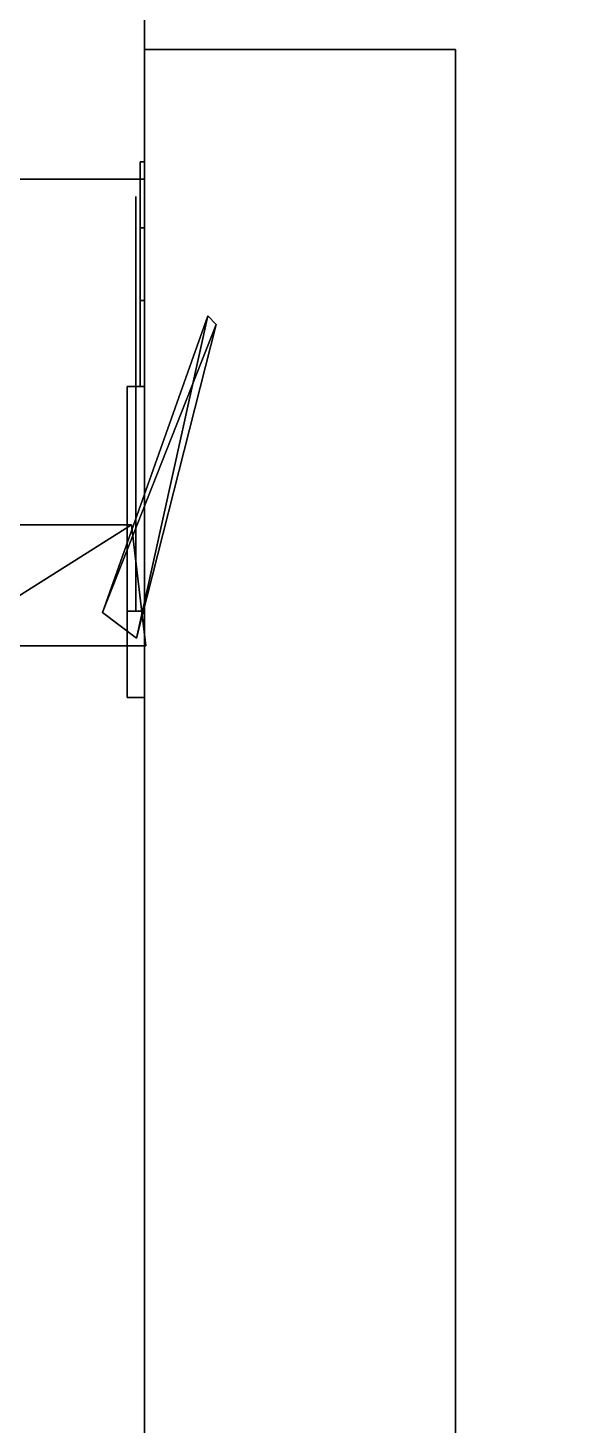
# Model space of a CAD drawing. Extents: x 0 to 2775, y -2341 to 0.
# Drawn here: x 711.3 to 742.4, y -928.4 to -847.6 of the extents above; entities that cross this region are included whole.
import ezdxf

# ---------------------------------------------------------------- set-up
doc = ezdxf.new("R2010")
doc.units = 0
for name, color, linetype in [('LAYER0', 7, 'CONTINUOUS'), ('LAYER100', 28, 'CONTINUOUS'), ('LAYER102', 253, 'CONTINUOUS'), ('LAYER14', 7, 'CONTINUOUS'), ('LAYER17', 7, 'CONTINUOUS'), ('LAYER378', 7, 'CONTINUOUS'), ('LAYER50', 7, 'CONTINUOUS'), ('LAYER87', 253, 'CONTINUOUS'), ('LAYER88', 28, 'CONTINUOUS'), ('LAYER90', 253, 'CONTINUOUS'), ('LAYER91', 28, 'CONTINUOUS'), ('LAYER93', 253, 'CONTINUOUS'), ('LAYER94', 28, 'CONTINUOUS'), ('LAYER96', 253, 'CONTINUOUS'), ('LAYER97', 28, 'CONTINUOUS'), ('LAYER99', 253, 'CONTINUOUS')]:
    doc.layers.add(name, color=color, linetype=linetype)

msp = doc.modelspace()

# ---------------------------------------------------------------- linework, layer by layer
at = {"layer": 'LAYER0', "invisible_edges": 1}
for points in [[(2775, 0), (18, -2341), (18, 0), (2775, 0)], [(18, -2341), (2775, 0), (2775, -2341), (18, -2341)], [(2775, -2341, 5), (18, 0, 5), (18, -2341, 5), (2775, -2341, 5)], [(18, 0, 5), (2775, -2341, 5), (2775, 0, 5), (18, 0, 5)]]:
    msp.add_3dface(points, dxfattribs=at)
at = {"layer": 'LAYER100'}
for points, invisible_edges in [([(717.75, -856.3254, 2357.025), (717.75, -855.3359, 2362), (717.75, -857.3359, 2362), (717.75, -857.3359, 2356.5)], 10), ([(717.75, -855.3359, 2362), (717.75, -856.3254, 2366.975), (717.75, -857.3359, 2367.5), (717.75, -857.3359, 2362)], 10), ([(717.75, -859.1436, 2352.808), (717.75, -856.3254, 2357.025), (717.75, -857.3359, 2356.5), (717.75, -860.8359, 2356.5)], 10), ([(717.75, -856.3254, 2366.975), (717.75, -859.1436, 2371.192), (717.75, -860.8359, 2367.5), (717.75, -857.3359, 2367.5)], 10), ([(717.5, -857.3359, 2367.5), (717.5, -857.3359, 2356.5), (717.5, -864.3359, 2356.5), (717.5, -864.1265, 2367.317)], 4), ([(717.75, -863.3611, 2349.99), (717.75, -859.1436, 2352.808), (717.75, -860.8359, 2356.5), (717.75, -864.3359, 2356.5)], 10), ([(717.75, -859.1436, 2371.192), (717.75, -863.3611, 2374.01), (717.75, -864.3359, 2367.5), (717.75, -860.8359, 2367.5)], 10), ([(717.75, -868.3359, 2349), (717.75, -863.3611, 2349.99), (717.75, -864.3359, 2356.5), (717.75, -868.3359, 2353)], 2), ([(717.75, -863.3611, 2374.01), (717.75, -868.3359, 2375), (717.75, -868.3359, 2371), (717.75, -864.3359, 2367.5)], 8), ([(717.5, -864.1265, 2367.317), (717.5, -864.3359, 2356.5), (717.5, -868.3359, 2353), (717.5, -868.3359, 2371)], 5), ([(717, -886.3359, 2341), (717, -881.3359, 2353), (717, -868.3359, 2353), (717, -868.3359, 2341)], 1), ([(717, -886.3359, 2383), (717, -881.3359, 2371), (717, -868.3359, 2371), (717, -868.3359, 2383)], 1), ([(717.5, -868.3359, 2371), (717.5, -868.3359, 2353), (717.5, -881.3359, 2353), (717.5, -881.3359, 2371)], 1), ([(717, -886.3359, 2383), (717, -886.3359, 2341), (717, -881.3359, 2353), (717, -881.3359, 2371)], 10)]:
    msp.add_3dface(points, dxfattribs=dict(at, invisible_edges=invisible_edges))
for points in [[(717, -886.3359, 2341), (717, -868.3359, 2341), (717, -868.3359, 2341), (717, -886.3359, 2341)], [(717, -886.3359, 2383), (717, -868.3359, 2383), (717, -868.3359, 2383), (717, -886.3359, 2383)], [(717, -881.3359, 2353), (718, -881.3359, 2353), (718, -868.3359, 2353), (717, -868.3359, 2353)], [(717, -868.3359, 2353), (718, -868.3359, 2353), (718, -868.3359, 2341), (717, -868.3359, 2341)], [(717, -868.3359, 2341), (718, -868.3359, 2341), (718, -886.3359, 2341), (717, -886.3359, 2341)], [(717, -881.3359, 2371), (718, -881.3359, 2371), (718, -868.3359, 2371), (717, -868.3359, 2371)], [(717, -868.3359, 2371), (718, -868.3359, 2371), (718, -868.3359, 2383), (717, -868.3359, 2383)], [(717, -868.3359, 2383), (718, -868.3359, 2383), (718, -886.3359, 2383), (717, -886.3359, 2383)], [(718, -868.3359, 2353), (718, -868.3359, 2341), (718, -868.3359, 2353)], [(718, -868.3359, 2371), (718, -868.3359, 2383), (718, -868.3359, 2371)], [(718, -886.3359, 2341), (718, -868.3359, 2341), (718, -868.3359, 2383), (718, -886.3359, 2383)], [(717, -881.3359, 2353), (718, -881.3359, 2353), (718, -881.3359, 2371), (717, -881.3359, 2371)], [(718, -881.3359, 2353), (718, -881.3359, 2371), (718, -881.3359, 2353)], [(717, -886.3359, 2383), (718, -886.3359, 2383), (717, -886.3359, 2383)], [(718, -886.3359, 2341), (718, -886.3359, 2383), (717, -886.3359, 2383), (717, -886.3359, 2341)]]:
    msp.add_3dface(points, dxfattribs=at)
at = {"layer": 'LAYER102', "invisible_edges": 1}
for points in [[(718, -1169.502, 2462), (718, -848.832, 88), (718, -1169.502, 88), (718, -1169.502, 2462)], [(718, -848.832, 88), (718, -1169.502, 2462), (718, -848.832, 2462), (718, -848.832, 88)], [(736, -1169.502, 88), (718, -848.832, 88), (736, -848.832, 88), (736, -1169.502, 88)], [(718, -848.832, 88), (736, -1169.502, 88), (718, -1169.502, 88), (718, -848.832, 88)], [(736, -848.832, 2462), (718, -848.832, 88), (718, -848.832, 2462), (736, -848.832, 2462)], [(718, -848.832, 88), (736, -848.832, 2462), (736, -848.832, 88), (718, -848.832, 88)], [(718, -1169.502, 2462), (736, -848.832, 2462), (718, -848.832, 2462), (718, -1169.502, 2462)], [(736, -848.832, 2462), (718, -1169.502, 2462), (736, -1169.502, 2462), (736, -848.832, 2462)], [(736, -848.832, 2462), (736, -1169.502, 88), (736, -848.832, 88), (736, -848.832, 2462)], [(736, -1169.502, 88), (736, -848.832, 2462), (736, -1169.502, 2462), (736, -1169.502, 88)]]:
    msp.add_3dface(points, dxfattribs=at)
at = {"layer": 'LAYER14', "invisible_edges": 1}
for points in [[(168, -856.3369, 85), (718, -1485.667, 85), (168, -1485.667, 85), (168, -856.3369, 85)], [(718, -1485.667, 85), (168, -856.3369, 85), (718, -856.3369, 85), (718, -1485.667, 85)], [(168, -856.3369, 85), (718, -856.3369, 103), (718, -856.3369, 85), (168, -856.3369, 85)], [(718, -856.3369, 103), (168, -856.3369, 85), (168, -856.3369, 103), (718, -856.3369, 103)], [(718, -856.3369, 103), (168, -1485.667, 103), (718, -1485.667, 103), (718, -856.3369, 103)], [(168, -1485.667, 103), (718, -856.3369, 103), (168, -856.3369, 103), (168, -1485.667, 103)], [(718, -856.3369, 103), (718, -1485.667, 85), (718, -856.3369, 85), (718, -856.3369, 103)], [(718, -1485.667, 85), (718, -856.3369, 103), (718, -1485.667, 103), (718, -1485.667, 85)]]:
    msp.add_3dface(points, dxfattribs=at)
at = {"layer": 'LAYER17', "invisible_edges": 1}
for points in [[(168, -1485.667, 2464), (718, -856.3369, 2464), (168, -856.3369, 2464), (168, -1485.667, 2464)], [(718, -856.3369, 2464), (168, -1485.667, 2464), (718, -1485.667, 2464), (718, -856.3369, 2464)], [(168, -856.3369, 2446), (718, -856.3369, 2464), (718, -856.3369, 2446), (168, -856.3369, 2446)], [(718, -856.3369, 2464), (168, -856.3369, 2446), (168, -856.3369, 2464), (718, -856.3369, 2464)], [(718, -1485.667, 2446), (168, -856.3369, 2446), (718, -856.3369, 2446), (718, -1485.667, 2446)], [(168, -856.3369, 2446), (718, -1485.667, 2446), (168, -1485.667, 2446), (168, -856.3369, 2446)], [(718, -1485.667, 2446), (718, -856.3369, 2464), (718, -1485.667, 2464), (718, -1485.667, 2446)], [(718, -856.3369, 2464), (718, -1485.667, 2446), (718, -856.3369, 2446), (718, -856.3369, 2464)]]:
    msp.add_3dface(points, dxfattribs=at)
at = {"layer": 'LAYER378', "invisible_edges": 1}
for points in [[(718, -91, 2465), (700, -2191, 2465), (700, -91, 2465), (718, -91, 2465)], [(700, -2191, 2465), (718, -91, 2465), (718, -2191, 2465), (700, -2191, 2465)], [(718, -2191, 2685), (700, -91, 2685), (700, -2191, 2685), (718, -2191, 2685)], [(700, -91, 2685), (718, -2191, 2685), (718, -91, 2685), (700, -91, 2685)], [(718, -91, 2465), (718, -2191, 2685), (718, -2191, 2465), (718, -91, 2465)], [(718, -2191, 2685), (718, -91, 2465), (718, -91, 2685), (718, -2191, 2685)]]:
    msp.add_3dface(points, dxfattribs=at)
at = {"layer": 'LAYER50', "invisible_edges": 1}
for points in [[(168, -856.334, 5), (718, -838.334, 5), (718, -856.334, 5), (168, -856.334, 5)], [(718, -838.334, 5), (168, -856.334, 5), (168, -838.334, 5), (718, -838.334, 5)], [(168, -838.334, 2465), (718, -856.334, 2465), (718, -838.334, 2465), (168, -838.334, 2465)], [(718, -856.334, 2465), (168, -838.334, 2465), (168, -856.334, 2465), (718, -856.334, 2465)], [(718, -856.334, 2465), (718, -838.334, 5), (718, -838.334, 2465), (718, -856.334, 2465)], [(718, -838.334, 5), (718, -856.334, 2465), (718, -856.334, 5), (718, -838.334, 5)], [(718, -856.334, 2465), (168, -856.334, 5), (718, -856.334, 5), (718, -856.334, 2465)], [(168, -856.334, 5), (718, -856.334, 2465), (168, -856.334, 2465), (168, -856.334, 5)]]:
    msp.add_3dface(points, dxfattribs=at)
at = {"layer": 'LAYER87'}
for points in [[(721.6608, -864.2458, 183), (722.1428, -864.7458, 183), (715.5601, -881.406, 183), (721.6608, -864.2458, 183)], [(715.5601, -881.406, 193), (717.5382, -882.906, 193), (721.6608, -864.2458, 193), (715.5601, -881.406, 193)], [(721.6608, -864.2458, 193), (717.5382, -882.906, 193), (722.1428, -864.7458, 193), (721.6608, -864.2458, 193)], [(715.5601, -881.406, 183), (722.1428, -864.7458, 183), (717.5382, -882.906, 183), (715.5601, -881.406, 183)], [(722.1428, -864.7458, 183), (722.1428, -864.7458, 193), (717.5382, -882.906, 183), (722.1428, -864.7458, 183)], [(717.5382, -882.906, 183), (722.1428, -864.7458, 193), (717.5382, -882.906, 193), (717.5382, -882.906, 183)], [(706.1262, -883.3359, 194), (718.0702, -883.3359, 194), (717.239, -876.3359, 194), (706.1262, -883.3359, 194)], [(706.1262, -883.3359, 194), (717.239, -876.3359, 194), (710.4067, -876.3359, 194), (706.1262, -883.3359, 194)], [(718.0702, -883.3359, 182), (706.1262, -883.3359, 182), (717.239, -876.3359, 182), (718.0702, -883.3359, 182)], [(717.239, -876.3359, 182), (706.1262, -883.3359, 182), (710.4067, -876.3359, 182), (717.239, -876.3359, 182)], [(706.1262, -883.3359, 194), (706.1262, -883.3359, 182), (718.0702, -883.3359, 182), (706.1262, -883.3359, 194)], [(706.1262, -883.3359, 194), (718.0702, -883.3359, 182), (718.0702, -883.3359, 194), (706.1262, -883.3359, 194)]]:
    msp.add_3dface(points, dxfattribs=at)
at = {"layer": 'LAYER88'}
for points, invisible_edges in [([(717.75, -856.3254, 183.0251), (717.75, -855.3359, 188), (717.75, -857.3359, 188), (717.75, -857.3359, 182.5)], 10), ([(717.75, -855.3359, 188), (717.75, -856.3254, 192.9749), (717.75, -857.3359, 193.5), (717.75, -857.3359, 188)], 10), ([(717.75, -859.1436, 178.8076), (717.75, -856.3254, 183.0251), (717.75, -857.3359, 182.5), (717.75, -860.8359, 182.5)], 10), ([(717.75, -856.3254, 192.9749), (717.75, -859.1436, 197.1924), (717.75, -860.8359, 193.5), (717.75, -857.3359, 193.5)], 10), ([(717.5, -857.3359, 193.5), (717.5, -857.3359, 182.5), (717.5, -864.3359, 182.5), (717.5, -864.1265, 193.3167)], 4), ([(717.75, -863.3611, 175.9896), (717.75, -859.1436, 178.8076), (717.75, -860.8359, 182.5), (717.75, -864.3359, 182.5)], 10), ([(717.75, -859.1436, 197.1924), (717.75, -863.3611, 200.0104), (717.75, -864.3359, 193.5), (717.75, -860.8359, 193.5)], 10), ([(717.75, -868.3359, 175), (717.75, -863.3611, 175.9896), (717.75, -864.3359, 182.5), (717.75, -868.3359, 179)], 2), ([(717.75, -863.3611, 200.0104), (717.75, -868.3359, 201), (717.75, -868.3359, 197), (717.75, -864.3359, 193.5)], 8), ([(717.5, -864.1265, 193.3167), (717.5, -864.3359, 182.5), (717.5, -868.3359, 179), (717.5, -868.3359, 197)], 5), ([(717, -886.3359, 167), (717, -881.3359, 179), (717, -868.3359, 179), (717, -868.3359, 167)], 1), ([(717, -886.3359, 209), (717, -881.3359, 197), (717, -868.3359, 197), (717, -868.3359, 209)], 1), ([(717.5, -868.3359, 197), (717.5, -868.3359, 179), (717.5, -881.3359, 179), (717.5, -881.3359, 197)], 1), ([(717, -886.3359, 209), (717, -886.3359, 167), (717, -881.3359, 179), (717, -881.3359, 197)], 10)]:
    msp.add_3dface(points, dxfattribs=dict(at, invisible_edges=invisible_edges))
for points in [[(717, -886.3359, 167), (717, -868.3359, 167), (717, -868.3359, 167), (717, -886.3359, 167)], [(717, -886.3359, 209), (717, -868.3359, 209), (717, -868.3359, 209), (717, -886.3359, 209)], [(717, -881.3359, 179), (718, -881.3359, 179), (718, -868.3359, 179), (717, -868.3359, 179)], [(717, -868.3359, 179), (718, -868.3359, 179), (718, -868.3359, 167), (717, -868.3359, 167)], [(717, -868.3359, 167), (718, -868.3359, 167), (718, -886.3359, 167), (717, -886.3359, 167)], [(717, -881.3359, 197), (718, -881.3359, 197), (718, -868.3359, 197), (717, -868.3359, 197)], [(717, -868.3359, 197), (718, -868.3359, 197), (718, -868.3359, 209), (717, -868.3359, 209)], [(717, -868.3359, 209), (718, -868.3359, 209), (718, -886.3359, 209), (717, -886.3359, 209)], [(718, -868.3359, 179), (718, -868.3359, 167), (718, -868.3359, 179)], [(718, -868.3359, 197), (718, -868.3359, 209), (718, -868.3359, 197)], [(718, -886.3359, 167), (718, -868.3359, 167), (718, -868.3359, 209), (718, -886.3359, 209)], [(717, -881.3359, 179), (718, -881.3359, 179), (718, -881.3359, 197), (717, -881.3359, 197)], [(718, -881.3359, 179), (718, -881.3359, 197), (718, -881.3359, 179)], [(717, -886.3359, 209), (718, -886.3359, 209), (717, -886.3359, 209)], [(718, -886.3359, 167), (718, -886.3359, 209), (717, -886.3359, 209), (717, -886.3359, 167)]]:
    msp.add_3dface(points, dxfattribs=at)
at = {"layer": 'LAYER90'}
for points in [[(721.6608, -864.2458, 726.5), (722.1428, -864.7458, 726.5), (715.5601, -881.406, 726.5), (721.6608, -864.2458, 726.5)], [(715.5601, -881.406, 736.5), (717.5382, -882.906, 736.5), (721.6608, -864.2458, 736.5), (715.5601, -881.406, 736.5)], [(721.6608, -864.2458, 736.5), (717.5382, -882.906, 736.5), (722.1428, -864.7458, 736.5), (721.6608, -864.2458, 736.5)], [(715.5601, -881.406, 726.5), (722.1428, -864.7458, 726.5), (717.5382, -882.906, 726.5), (715.5601, -881.406, 726.5)], [(722.1428, -864.7458, 726.5), (722.1428, -864.7458, 736.5), (717.5382, -882.906, 726.5), (722.1428, -864.7458, 726.5)], [(717.5382, -882.906, 726.5), (722.1428, -864.7458, 736.5), (717.5382, -882.906, 736.5), (717.5382, -882.906, 726.5)], [(706.1262, -883.3359, 737.5), (718.0702, -883.3359, 737.5), (717.239, -876.3359, 737.5), (706.1262, -883.3359, 737.5)], [(706.1262, -883.3359, 737.5), (717.239, -876.3359, 737.5), (710.4067, -876.3359, 737.5), (706.1262, -883.3359, 737.5)], [(718.0702, -883.3359, 725.5), (706.1262, -883.3359, 725.5), (717.239, -876.3359, 725.5), (718.0702, -883.3359, 725.5)], [(717.239, -876.3359, 725.5), (706.1262, -883.3359, 725.5), (710.4067, -876.3359, 725.5), (717.239, -876.3359, 725.5)], [(706.1262, -883.3359, 737.5), (706.1262, -883.3359, 725.5), (718.0702, -883.3359, 725.5), (706.1262, -883.3359, 737.5)], [(706.1262, -883.3359, 737.5), (718.0702, -883.3359, 725.5), (718.0702, -883.3359, 737.5), (706.1262, -883.3359, 737.5)]]:
    msp.add_3dface(points, dxfattribs=at)
at = {"layer": 'LAYER91'}
for points, invisible_edges in [([(717.75, -856.3254, 726.5251), (717.75, -855.3359, 731.5), (717.75, -857.3359, 731.5), (717.75, -857.3359, 726)], 10), ([(717.75, -855.3359, 731.5), (717.75, -856.3254, 736.4749), (717.75, -857.3359, 737), (717.75, -857.3359, 731.5)], 10), ([(717.75, -859.1436, 722.3076), (717.75, -856.3254, 726.5251), (717.75, -857.3359, 726), (717.75, -860.8359, 726)], 10), ([(717.75, -856.3254, 736.4749), (717.75, -859.1436, 740.6924), (717.75, -860.8359, 737), (717.75, -857.3359, 737)], 10), ([(717.5, -857.3359, 737), (717.5, -857.3359, 726), (717.5, -864.3359, 726), (717.5, -864.1265, 736.8167)], 4), ([(717.75, -863.3611, 719.4896), (717.75, -859.1436, 722.3076), (717.75, -860.8359, 726), (717.75, -864.3359, 726)], 10), ([(717.75, -859.1436, 740.6924), (717.75, -863.3611, 743.5104), (717.75, -864.3359, 737), (717.75, -860.8359, 737)], 10), ([(717.75, -868.3359, 718.5), (717.75, -863.3611, 719.4896), (717.75, -864.3359, 726), (717.75, -868.3359, 722.5)], 2), ([(717.75, -863.3611, 743.5104), (717.75, -868.3359, 744.5), (717.75, -868.3359, 740.5), (717.75, -864.3359, 737)], 8), ([(717.5, -864.1265, 736.8167), (717.5, -864.3359, 726), (717.5, -868.3359, 722.5), (717.5, -868.3359, 740.5)], 5), ([(717, -886.3359, 710.5), (717, -881.3359, 722.5), (717, -868.3359, 722.5), (717, -868.3359, 710.5)], 1), ([(717, -886.3359, 752.5), (717, -881.3359, 740.5), (717, -868.3359, 740.5), (717, -868.3359, 752.5)], 1), ([(717.5, -868.3359, 740.5), (717.5, -868.3359, 722.5), (717.5, -881.3359, 722.5), (717.5, -881.3359, 740.5)], 1), ([(717, -886.3359, 752.5), (717, -886.3359, 710.5), (717, -881.3359, 722.5), (717, -881.3359, 740.5)], 10)]:
    msp.add_3dface(points, dxfattribs=dict(at, invisible_edges=invisible_edges))
for points in [[(717, -886.3359, 710.5), (717, -868.3359, 710.5), (717, -868.3359, 710.5), (717, -886.3359, 710.5)], [(717, -886.3359, 752.5), (717, -868.3359, 752.5), (717, -868.3359, 752.5), (717, -886.3359, 752.5)], [(717, -881.3359, 722.5), (718, -881.3359, 722.5), (718, -868.3359, 722.5), (717, -868.3359, 722.5)], [(717, -868.3359, 722.5), (718, -868.3359, 722.5), (718, -868.3359, 710.5), (717, -868.3359, 710.5)], [(717, -868.3359, 710.5), (718, -868.3359, 710.5), (718, -886.3359, 710.5), (717, -886.3359, 710.5)], [(717, -881.3359, 740.5), (718, -881.3359, 740.5), (718, -868.3359, 740.5), (717, -868.3359, 740.5)], [(717, -868.3359, 740.5), (718, -868.3359, 740.5), (718, -868.3359, 752.5), (717, -868.3359, 752.5)], [(717, -868.3359, 752.5), (718, -868.3359, 752.5), (718, -886.3359, 752.5), (717, -886.3359, 752.5)], [(718, -868.3359, 722.5), (718, -868.3359, 710.5), (718, -868.3359, 722.5)], [(718, -868.3359, 740.5), (718, -868.3359, 752.5), (718, -868.3359, 740.5)], [(718, -886.3359, 710.5), (718, -868.3359, 710.5), (718, -868.3359, 752.5), (718, -886.3359, 752.5)], [(717, -881.3359, 722.5), (718, -881.3359, 722.5), (718, -881.3359, 740.5), (717, -881.3359, 740.5)], [(718, -881.3359, 722.5), (718, -881.3359, 740.5), (718, -881.3359, 722.5)], [(717, -886.3359, 752.5), (718, -886.3359, 752.5), (717, -886.3359, 752.5)], [(718, -886.3359, 710.5), (718, -886.3359, 752.5), (717, -886.3359, 752.5), (717, -886.3359, 710.5)]]:
    msp.add_3dface(points, dxfattribs=at)
at = {"layer": 'LAYER93'}
for points in [[(721.6608, -864.2458, 1270), (722.1428, -864.7458, 1270), (715.5601, -881.406, 1270), (721.6608, -864.2458, 1270)], [(715.5601, -881.406, 1280), (717.5382, -882.906, 1280), (721.6608, -864.2458, 1280), (715.5601, -881.406, 1280)], [(721.6608, -864.2458, 1280), (717.5382, -882.906, 1280), (722.1428, -864.7458, 1280), (721.6608, -864.2458, 1280)], [(715.5601, -881.406, 1270), (722.1428, -864.7458, 1270), (717.5382, -882.906, 1270), (715.5601, -881.406, 1270)], [(722.1428, -864.7458, 1270), (722.1428, -864.7458, 1280), (717.5382, -882.906, 1270), (722.1428, -864.7458, 1270)], [(717.5382, -882.906, 1270), (722.1428, -864.7458, 1280), (717.5382, -882.906, 1280), (717.5382, -882.906, 1270)], [(706.1262, -883.3359, 1281), (718.0702, -883.3359, 1281), (717.239, -876.3359, 1281), (706.1262, -883.3359, 1281)], [(706.1262, -883.3359, 1281), (717.239, -876.3359, 1281), (710.4067, -876.3359, 1281), (706.1262, -883.3359, 1281)], [(718.0702, -883.3359, 1269), (706.1262, -883.3359, 1269), (717.239, -876.3359, 1269), (718.0702, -883.3359, 1269)], [(717.239, -876.3359, 1269), (706.1262, -883.3359, 1269), (710.4067, -876.3359, 1269), (717.239, -876.3359, 1269)], [(706.1262, -883.3359, 1281), (706.1262, -883.3359, 1269), (718.0702, -883.3359, 1269), (706.1262, -883.3359, 1281)], [(706.1262, -883.3359, 1281), (718.0702, -883.3359, 1269), (718.0702, -883.3359, 1281), (706.1262, -883.3359, 1281)]]:
    msp.add_3dface(points, dxfattribs=at)
at = {"layer": 'LAYER94'}
for points, invisible_edges in [([(717.75, -856.3254, 1270.025), (717.75, -855.3359, 1275), (717.75, -857.3359, 1275), (717.75, -857.3359, 1269.5)], 10), ([(717.75, -855.3359, 1275), (717.75, -856.3254, 1279.975), (717.75, -857.3359, 1280.5), (717.75, -857.3359, 1275)], 10), ([(717.75, -859.1436, 1265.808), (717.75, -856.3254, 1270.025), (717.75, -857.3359, 1269.5), (717.75, -860.8359, 1269.5)], 10), ([(717.75, -856.3254, 1279.975), (717.75, -859.1436, 1284.192), (717.75, -860.8359, 1280.5), (717.75, -857.3359, 1280.5)], 10), ([(717.5, -857.3359, 1280.5), (717.5, -857.3359, 1269.5), (717.5, -864.3359, 1269.5), (717.5, -864.1265, 1280.317)], 4), ([(717.75, -863.3611, 1262.99), (717.75, -859.1436, 1265.808), (717.75, -860.8359, 1269.5), (717.75, -864.3359, 1269.5)], 10), ([(717.75, -859.1436, 1284.192), (717.75, -863.3611, 1287.01), (717.75, -864.3359, 1280.5), (717.75, -860.8359, 1280.5)], 10), ([(717.75, -868.3359, 1262), (717.75, -863.3611, 1262.99), (717.75, -864.3359, 1269.5), (717.75, -868.3359, 1266)], 2), ([(717.75, -863.3611, 1287.01), (717.75, -868.3359, 1288), (717.75, -868.3359, 1284), (717.75, -864.3359, 1280.5)], 8), ([(717.5, -864.1265, 1280.317), (717.5, -864.3359, 1269.5), (717.5, -868.3359, 1266), (717.5, -868.3359, 1284)], 5), ([(717, -886.3359, 1254), (717, -881.3359, 1266), (717, -868.3359, 1266), (717, -868.3359, 1254)], 1), ([(717, -886.3359, 1296), (717, -881.3359, 1284), (717, -868.3359, 1284), (717, -868.3359, 1296)], 1), ([(717.5, -868.3359, 1284), (717.5, -868.3359, 1266), (717.5, -881.3359, 1266), (717.5, -881.3359, 1284)], 1), ([(717, -886.3359, 1296), (717, -886.3359, 1254), (717, -881.3359, 1266), (717, -881.3359, 1284)], 10)]:
    msp.add_3dface(points, dxfattribs=dict(at, invisible_edges=invisible_edges))
for points in [[(717, -886.3359, 1254), (717, -868.3359, 1254), (717, -868.3359, 1254), (717, -886.3359, 1254)], [(717, -886.3359, 1296), (717, -868.3359, 1296), (717, -868.3359, 1296), (717, -886.3359, 1296)], [(717, -881.3359, 1266), (718, -881.3359, 1266), (718, -868.3359, 1266), (717, -868.3359, 1266)], [(717, -868.3359, 1266), (718, -868.3359, 1266), (718, -868.3359, 1254), (717, -868.3359, 1254)], [(717, -868.3359, 1254), (718, -868.3359, 1254), (718, -886.3359, 1254), (717, -886.3359, 1254)], [(717, -881.3359, 1284), (718, -881.3359, 1284), (718, -868.3359, 1284), (717, -868.3359, 1284)], [(717, -868.3359, 1284), (718, -868.3359, 1284), (718, -868.3359, 1296), (717, -868.3359, 1296)], [(717, -868.3359, 1296), (718, -868.3359, 1296), (718, -886.3359, 1296), (717, -886.3359, 1296)], [(718, -868.3359, 1266), (718, -868.3359, 1254), (718, -868.3359, 1266)], [(718, -868.3359, 1284), (718, -868.3359, 1296), (718, -868.3359, 1284)], [(718, -886.3359, 1254), (718, -868.3359, 1254), (718, -868.3359, 1296), (718, -886.3359, 1296)], [(717, -881.3359, 1266), (718, -881.3359, 1266), (718, -881.3359, 1284), (717, -881.3359, 1284)], [(718, -881.3359, 1266), (718, -881.3359, 1284), (718, -881.3359, 1266)], [(717, -886.3359, 1296), (718, -886.3359, 1296), (717, -886.3359, 1296)], [(718, -886.3359, 1254), (718, -886.3359, 1296), (717, -886.3359, 1296), (717, -886.3359, 1254)]]:
    msp.add_3dface(points, dxfattribs=at)
at = {"layer": 'LAYER96'}
for points in [[(721.6608, -864.2458, 1813.5), (722.1428, -864.7458, 1813.5), (715.5601, -881.406, 1813.5), (721.6608, -864.2458, 1813.5)], [(715.5601, -881.406, 1823.5), (717.5382, -882.906, 1823.5), (721.6608, -864.2458, 1823.5), (715.5601, -881.406, 1823.5)], [(721.6608, -864.2458, 1823.5), (717.5382, -882.906, 1823.5), (722.1428, -864.7458, 1823.5), (721.6608, -864.2458, 1823.5)], [(715.5601, -881.406, 1813.5), (722.1428, -864.7458, 1813.5), (717.5382, -882.906, 1813.5), (715.5601, -881.406, 1813.5)], [(722.1428, -864.7458, 1813.5), (722.1428, -864.7458, 1823.5), (717.5382, -882.906, 1813.5), (722.1428, -864.7458, 1813.5)], [(717.5382, -882.906, 1813.5), (722.1428, -864.7458, 1823.5), (717.5382, -882.906, 1823.5), (717.5382, -882.906, 1813.5)], [(706.1262, -883.3359, 1824.5), (718.0702, -883.3359, 1824.5), (717.239, -876.3359, 1824.5), (706.1262, -883.3359, 1824.5)], [(706.1262, -883.3359, 1824.5), (717.239, -876.3359, 1824.5), (710.4067, -876.3359, 1824.5), (706.1262, -883.3359, 1824.5)], [(718.0702, -883.3359, 1812.5), (706.1262, -883.3359, 1812.5), (717.239, -876.3359, 1812.5), (718.0702, -883.3359, 1812.5)], [(717.239, -876.3359, 1812.5), (706.1262, -883.3359, 1812.5), (710.4067, -876.3359, 1812.5), (717.239, -876.3359, 1812.5)], [(706.1262, -883.3359, 1824.5), (706.1262, -883.3359, 1812.5), (718.0702, -883.3359, 1812.5), (706.1262, -883.3359, 1824.5)], [(706.1262, -883.3359, 1824.5), (718.0702, -883.3359, 1812.5), (718.0702, -883.3359, 1824.5), (706.1262, -883.3359, 1824.5)]]:
    msp.add_3dface(points, dxfattribs=at)
at = {"layer": 'LAYER97'}
for points, invisible_edges in [([(717.75, -856.3254, 1813.525), (717.75, -855.3359, 1818.5), (717.75, -857.3359, 1818.5), (717.75, -857.3359, 1813)], 10), ([(717.75, -855.3359, 1818.5), (717.75, -856.3254, 1823.475), (717.75, -857.3359, 1824), (717.75, -857.3359, 1818.5)], 10), ([(717.75, -859.1436, 1809.308), (717.75, -856.3254, 1813.525), (717.75, -857.3359, 1813), (717.75, -860.8359, 1813)], 10), ([(717.75, -856.3254, 1823.475), (717.75, -859.1436, 1827.692), (717.75, -860.8359, 1824), (717.75, -857.3359, 1824)], 10), ([(717.5, -857.3359, 1824), (717.5, -857.3359, 1813), (717.5, -864.3359, 1813), (717.5, -864.1265, 1823.817)], 4), ([(717.75, -863.3611, 1806.49), (717.75, -859.1436, 1809.308), (717.75, -860.8359, 1813), (717.75, -864.3359, 1813)], 10), ([(717.75, -859.1436, 1827.692), (717.75, -863.3611, 1830.51), (717.75, -864.3359, 1824), (717.75, -860.8359, 1824)], 10), ([(717.75, -868.3359, 1805.5), (717.75, -863.3611, 1806.49), (717.75, -864.3359, 1813), (717.75, -868.3359, 1809.5)], 2), ([(717.75, -863.3611, 1830.51), (717.75, -868.3359, 1831.5), (717.75, -868.3359, 1827.5), (717.75, -864.3359, 1824)], 8), ([(717.5, -864.1265, 1823.817), (717.5, -864.3359, 1813), (717.5, -868.3359, 1809.5), (717.5, -868.3359, 1827.5)], 5), ([(717, -886.3359, 1797.5), (717, -881.3359, 1809.5), (717, -868.3359, 1809.5), (717, -868.3359, 1797.5)], 1), ([(717, -886.3359, 1839.5), (717, -881.3359, 1827.5), (717, -868.3359, 1827.5), (717, -868.3359, 1839.5)], 1), ([(717.5, -868.3359, 1827.5), (717.5, -868.3359, 1809.5), (717.5, -881.3359, 1809.5), (717.5, -881.3359, 1827.5)], 1), ([(717, -886.3359, 1839.5), (717, -886.3359, 1797.5), (717, -881.3359, 1809.5), (717, -881.3359, 1827.5)], 10)]:
    msp.add_3dface(points, dxfattribs=dict(at, invisible_edges=invisible_edges))
for points in [[(717, -886.3359, 1797.5), (717, -868.3359, 1797.5), (717, -868.3359, 1797.5), (717, -886.3359, 1797.5)], [(717, -886.3359, 1839.5), (717, -868.3359, 1839.5), (717, -868.3359, 1839.5), (717, -886.3359, 1839.5)], [(717, -881.3359, 1809.5), (718, -881.3359, 1809.5), (718, -868.3359, 1809.5), (717, -868.3359, 1809.5)], [(717, -868.3359, 1809.5), (718, -868.3359, 1809.5), (718, -868.3359, 1797.5), (717, -868.3359, 1797.5)], [(717, -868.3359, 1797.5), (718, -868.3359, 1797.5), (718, -886.3359, 1797.5), (717, -886.3359, 1797.5)], [(717, -881.3359, 1827.5), (718, -881.3359, 1827.5), (718, -868.3359, 1827.5), (717, -868.3359, 1827.5)], [(717, -868.3359, 1827.5), (718, -868.3359, 1827.5), (718, -868.3359, 1839.5), (717, -868.3359, 1839.5)], [(717, -868.3359, 1839.5), (718, -868.3359, 1839.5), (718, -886.3359, 1839.5), (717, -886.3359, 1839.5)], [(718, -868.3359, 1809.5), (718, -868.3359, 1797.5), (718, -868.3359, 1809.5)], [(718, -868.3359, 1827.5), (718, -868.3359, 1839.5), (718, -868.3359, 1827.5)], [(718, -886.3359, 1797.5), (718, -868.3359, 1797.5), (718, -868.3359, 1839.5), (718, -886.3359, 1839.5)], [(717, -881.3359, 1809.5), (718, -881.3359, 1809.5), (718, -881.3359, 1827.5), (717, -881.3359, 1827.5)], [(718, -881.3359, 1809.5), (718, -881.3359, 1827.5), (718, -881.3359, 1809.5)], [(717, -886.3359, 1839.5), (718, -886.3359, 1839.5), (717, -886.3359, 1839.5)], [(718, -886.3359, 1797.5), (718, -886.3359, 1839.5), (717, -886.3359, 1839.5), (717, -886.3359, 1797.5)]]:
    msp.add_3dface(points, dxfattribs=at)
at = {"layer": 'LAYER99'}
for points in [[(721.6608, -864.2458, 2357), (722.1428, -864.7458, 2357), (715.5601, -881.406, 2357), (721.6608, -864.2458, 2357)], [(715.5601, -881.406, 2367), (717.5382, -882.906, 2367), (721.6608, -864.2458, 2367), (715.5601, -881.406, 2367)], [(721.6608, -864.2458, 2367), (717.5382, -882.906, 2367), (722.1428, -864.7458, 2367), (721.6608, -864.2458, 2367)], [(715.5601, -881.406, 2357), (722.1428, -864.7458, 2357), (717.5382, -882.906, 2357), (715.5601, -881.406, 2357)], [(722.1428, -864.7458, 2357), (722.1428, -864.7458, 2367), (717.5382, -882.906, 2357), (722.1428, -864.7458, 2357)], [(717.5382, -882.906, 2357), (722.1428, -864.7458, 2367), (717.5382, -882.906, 2367), (717.5382, -882.906, 2357)], [(706.1262, -883.3359, 2368), (718.0702, -883.3359, 2368), (717.239, -876.3359, 2368), (706.1262, -883.3359, 2368)], [(706.1262, -883.3359, 2368), (717.239, -876.3359, 2368), (710.4067, -876.3359, 2368), (706.1262, -883.3359, 2368)], [(718.0702, -883.3359, 2356), (706.1262, -883.3359, 2356), (717.239, -876.3359, 2356), (718.0702, -883.3359, 2356)], [(717.239, -876.3359, 2356), (706.1262, -883.3359, 2356), (710.4067, -876.3359, 2356), (717.239, -876.3359, 2356)], [(706.1262, -883.3359, 2368), (706.1262, -883.3359, 2356), (718.0702, -883.3359, 2356), (706.1262, -883.3359, 2368)], [(706.1262, -883.3359, 2368), (718.0702, -883.3359, 2356), (718.0702, -883.3359, 2368), (706.1262, -883.3359, 2368)]]:
    msp.add_3dface(points, dxfattribs=at)

# ---------------------------------------------------------------- meshes
at = {"layer": 'LAYER100'}
mesh = msp.add_polymesh((2, 9), dxfattribs=at)
for k, corner in enumerate([(717.75, -868.3359, 2349), (717.75, -863.3611, 2349.99), (717.75, -859.1436, 2352.808), (717.75, -856.3254, 2357.025), (717.75, -855.3359, 2362), (717.75, -856.3254, 2366.975), (717.75, -859.1436, 2371.192), (717.75, -863.3611, 2374.01), (717.75, -868.3359, 2375), (718, -868.3359, 2349), (718, -863.3611, 2349.99), (718, -859.1436, 2352.808), (718, -856.3254, 2357.025), (718, -855.3359, 2362), (718, -856.3254, 2366.975), (718, -859.1436, 2371.192), (718, -863.3611, 2374.01), (718, -868.3359, 2375)]):
    mesh.set_mesh_vertex(divmod(k, 9), corner)
at = {"layer": 'LAYER88'}
mesh = msp.add_polymesh((2, 9), dxfattribs=at)
for k, corner in enumerate([(717.75, -868.3359, 175), (717.75, -863.3611, 175.9896), (717.75, -859.1436, 178.8076), (717.75, -856.3254, 183.0251), (717.75, -855.3359, 188), (717.75, -856.3254, 192.9749), (717.75, -859.1436, 197.1924), (717.75, -863.3611, 200.0104), (717.75, -868.3359, 201), (718, -868.3359, 175), (718, -863.3611, 175.9896), (718, -859.1436, 178.8076), (718, -856.3254, 183.0251), (718, -855.3359, 188), (718, -856.3254, 192.9749), (718, -859.1436, 197.1924), (718, -863.3611, 200.0104), (718, -868.3359, 201)]):
    mesh.set_mesh_vertex(divmod(k, 9), corner)
at = {"layer": 'LAYER91'}
mesh = msp.add_polymesh((2, 9), dxfattribs=at)
for k, corner in enumerate([(717.75, -868.3359, 718.5), (717.75, -863.3611, 719.4896), (717.75, -859.1436, 722.3076), (717.75, -856.3254, 726.5251), (717.75, -855.3359, 731.5), (717.75, -856.3254, 736.4749), (717.75, -859.1436, 740.6924), (717.75, -863.3611, 743.5104), (717.75, -868.3359, 744.5), (718, -868.3359, 718.5), (718, -863.3611, 719.4896), (718, -859.1436, 722.3076), (718, -856.3254, 726.5251), (718, -855.3359, 731.5), (718, -856.3254, 736.4749), (718, -859.1436, 740.6924), (718, -863.3611, 743.5104), (718, -868.3359, 744.5)]):
    mesh.set_mesh_vertex(divmod(k, 9), corner)
at = {"layer": 'LAYER94'}
mesh = msp.add_polymesh((2, 9), dxfattribs=at)
for k, corner in enumerate([(717.75, -868.3359, 1262), (717.75, -863.3611, 1262.99), (717.75, -859.1436, 1265.808), (717.75, -856.3254, 1270.025), (717.75, -855.3359, 1275), (717.75, -856.3254, 1279.975), (717.75, -859.1436, 1284.192), (717.75, -863.3611, 1287.01), (717.75, -868.3359, 1288), (718, -868.3359, 1262), (718, -863.3611, 1262.99), (718, -859.1436, 1265.808), (718, -856.3254, 1270.025), (718, -855.3359, 1275), (718, -856.3254, 1279.975), (718, -859.1436, 1284.192), (718, -863.3611, 1287.01), (718, -868.3359, 1288)]):
    mesh.set_mesh_vertex(divmod(k, 9), corner)
at = {"layer": 'LAYER97'}
mesh = msp.add_polymesh((2, 9), dxfattribs=at)
for k, corner in enumerate([(717.75, -868.3359, 1805.5), (717.75, -863.3611, 1806.49), (717.75, -859.1436, 1809.308), (717.75, -856.3254, 1813.525), (717.75, -855.3359, 1818.5), (717.75, -856.3254, 1823.475), (717.75, -859.1436, 1827.692), (717.75, -863.3611, 1830.51), (717.75, -868.3359, 1831.5), (718, -868.3359, 1805.5), (718, -863.3611, 1806.49), (718, -859.1436, 1809.308), (718, -856.3254, 1813.525), (718, -855.3359, 1818.5), (718, -856.3254, 1823.475), (718, -859.1436, 1827.692), (718, -863.3611, 1830.51), (718, -868.3359, 1831.5)]):
    mesh.set_mesh_vertex(divmod(k, 9), corner)

doc.saveas('drawing.dxf')
